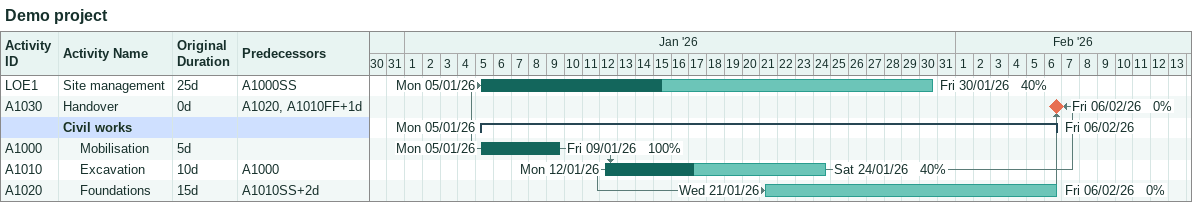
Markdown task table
Demo project

| ID | Level | Task | Original duration | Start | Finish | Predecessors | % complete |
|---|---|---|---|---|---|---|---|
| LOE1 | 1 | Site management | 25d | 2026-01-05 | 2026-01-30 | A1000SS | 40 |
| A1030 | 1 | Handover | 0d | 2026-02-06 | 2026-02-06 | A1020, A1010FF+1d | 0 |
|  | 1 | **Civil works** |  | 2026-01-05 | 2026-02-06 |  |  |
| A1000 | 2 | Mobilisation | 5d | 2026-01-05 | 2026-01-09 |  | 100 |
| A1010 | 2 | Excavation | 10d | 2026-01-12 | 2026-01-24 | A1000 | 40 |
| A1020 | 2 | Foundations | 15d | 2026-01-21 | 2026-02-06 | A1010SS+2d | 0 |
